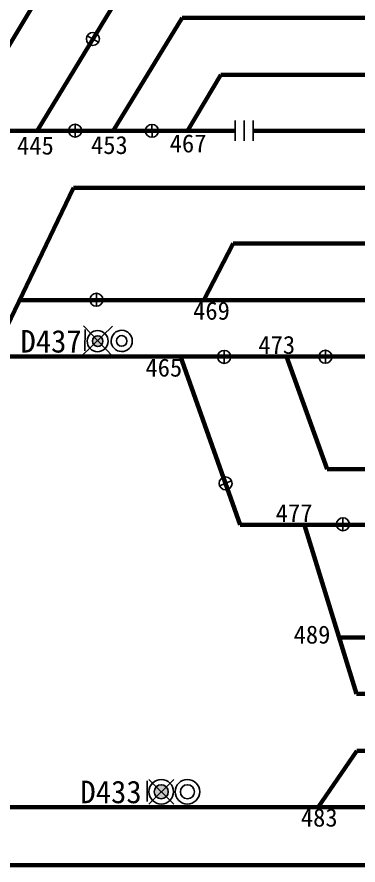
# Model space of a CAD drawing. Header units: millimetres. Extents: x -17381 to -15684, y 1883 to 2345.
# Drawn here: x -17207.99 to -17192.84, y 2020.95 to 2058.59 of the extents above; entities that cross this region are included whole.
import ezdxf

# ---------------------------------------------------------------- set-up
doc = ezdxf.new("R2010")
doc.units = ezdxf.units.MM
for name, color, linetype in [('1', 1, 'Continuous'), ('信号机', 7, 'Continuous'), ('站台', 7, 'Continuous')]:
    doc.layers.add(name, color=color, linetype=linetype)
doc.styles.get("Standard").update_dxf_attribs({"font": ''})
doc.styles.add('宋体', font='')
doc.styles.get('Standard').set_extended_font_data('SimSun')
doc.styles.get('宋体').set_extended_font_data('SimSun')

# ---------------------------------------------------------------- blocks, each defined once
blk = doc.blocks.new('qxjyj')
at = {"layer": '1', "color": 1}
blk.add_line((0, 1.6), (0, -1.6), dxfattribs=at)
blk.add_circle((-0.01, 0), 1.6, dxfattribs=at)

msp = doc.modelspace()

# ---------------------------------------------------------------- hatches: boundary and pattern name
at = {"lineweight": -3}
h = msp.add_hatch(color=5, dxfattribs=at)
h.paths.add_polyline_path([(-17201.363, 2024.426), (-17201.584, 2024.205), (-17201.804, 2024.426, -0.414214)])
h.paths.add_polyline_path([(-17201.584, 2024.205), (-17201.363, 2024.426, -0.198912), (-17201.272, 2024.205, -0.198912), (-17201.363, 2023.984)])
h.paths.add_polyline_path([(-17201.584, 2024.205), (-17201.363, 2023.984, -0.414214), (-17201.804, 2023.984)])
h.paths.add_polyline_path([(-17201.804, 2024.426), (-17201.584, 2024.205), (-17201.804, 2023.984, -0.198912), (-17201.896, 2024.205, -0.198912)])
at = {"layer": '信号机'}
h = msp.add_hatch(color=5, dxfattribs=at)
edge = h.paths.add_edge_path()
edge.add_ellipse((-17204.406, 2044.203), major_axis=(-0.004, -0.235), ratio=0.993045, start_angle=0, end_angle=360, ccw=False)

# ---------------------------------------------------------------- linework, layer by layer
at = {"color": 6, "lineweight": 60}
for p, q in [((-17143.382, 2058.55), (-17200.659, 2058.55)), ((-17135.849, 2056.022), (-17198.942, 2056.022)), ((-17210.613, 2053.541), (-17198.302, 2053.541))]:
    msp.add_line(p, q, dxfattribs=at)
at = {"lineweight": -3}
for p, q in [((-17198.302, 2053.99), (-17198.302, 2053.09)), ((-17197.902, 2053.09), (-17197.902, 2053.99)), ((-17197.502, 2053.99), (-17197.502, 2053.09)), ((-17201.032, 2023.653), (-17202.135, 2024.756)), ((-17201.032, 2024.756), (-17202.135, 2023.653)), ((-17202.205, 2023.77), (-17202.205, 2024.696))]:
    msp.add_line(p, q, dxfattribs=at)
at = {"color": 1, "lineweight": 60}
for p, q in [((-17197.502, 2053.541), (-17140.586, 2053.541)), ((-17205.476, 2051.008), (-17139.442, 2051.008)), ((-17198.39, 2048.528), (-17138.322, 2048.528)), ((-17137.194, 2046.028), (-17207.872, 2046.028)), ((-17209.075, 2043.528), (-17142.197, 2043.528)), ((-17198.073, 2036.052), (-17200.731, 2043.528)), ((-17194.211, 2038.528), (-17196.014, 2043.528)), ((-17194.211, 2038.528), (-17139.925, 2038.528)), ((-17198.073, 2036.052), (-17132.69, 2036.052)), ((-17192.906, 2028.547), (-17195.217, 2036.031)), ((-17193.679, 2031.049), (-17145.014, 2031.049)), ((-17192.906, 2028.547), (-17146.722, 2028.547)), ((-17128.164, 2026.028), (-17192.891, 2026.028)), ((-17218.698, 2023.528), (-17138.893, 2023.528)), ((-17232.272, 2020.954), (-17140.716, 2020.954))]:
    msp.add_line(p, q, dxfattribs=at)
at = {"color": 5, "lineweight": -3}
for p, q in [((-17201.032, 2024.756), (-17202.135, 2023.653)), ((-17201.032, 2023.653), (-17202.135, 2024.756))]:
    msp.add_line(p, q, dxfattribs=at)
at = {"color": 124, "lineweight": -3}
msp.add_line((-17201.584, 2024.205), (-17201.584, 2024.205), dxfattribs=at)
msp.add_line((-17201.584, 2024.205), (-17201.584, 2024.205), dxfattribs=at)
at = {"color": 5, "lineweight": -3}
for radius in [0.546, 0.312]:
    msp.add_circle((-17201.584, 2024.205), radius, dxfattribs=at)
at = {"lineweight": -3}
for radius in [0.546, 0.312]:
    msp.add_circle((-17200.423, 2024.205), radius, dxfattribs=at)
at = {"layer": '信号机', "color": 5, "linetype": 'Continuous'}
for p, q in [((-17205.106, 2043.552), (-17203.747, 2044.864)), ((-17203.729, 2043.519), (-17205.041, 2044.877))]:
    msp.add_line(p, q, dxfattribs=at)
at = {"layer": '信号机', "color": 7, "linetype": 'Continuous'}
msp.add_line((-17204.976, 2043.775), (-17204.96, 2044.714), dxfattribs=at)
at = {"layer": '信号机', "color": 5, "linetype": 'Continuous'}
for centre, major_axis in [((-17204.409, 2044.203), (-0.008, -0.469)), ((-17204.406, 2044.203), (-0.004, -0.235))]:
    msp.add_ellipse(centre, major_axis=major_axis, ratio=0.993045, dxfattribs=at)
at = {"layer": '信号机', "color": 7, "linetype": 'Continuous'}
for major_axis in [(0.008, 0.473), (0.004, 0.236)]:
    msp.add_ellipse((-17203.341, 2044.212), major_axis=major_axis, ratio=0.993045, dxfattribs=at)
at = {"layer": '站台', "color": 6, "lineweight": 60}
for p, q in [((-17227.148, 2025.937), (-17195.646, 2078.528)), ((-17207.099, 2053.541), (-17193.414, 2076.028)), ((-17203.716, 2053.537), (-17200.659, 2058.55)), ((-17200.42, 2053.541), (-17198.942, 2056.022))]:
    msp.add_line(p, q, dxfattribs=at)
at = {"layer": '站台', "color": 1, "lineweight": 60}
for p, q in [((-17219.937, 2020.954), (-17205.476, 2051.008)), ((-17199.695, 2046.028), (-17198.39, 2048.528)), ((-17194.618, 2023.528), (-17192.891, 2026.028))]:
    msp.add_line(p, q, dxfattribs=at)

# ---------------------------------------------------------------- block references
at = {"color": 0, "lineweight": 60, "xscale": 0.1799999999996088, "yscale": 0.1799999999996088, "zscale": 0.1799999999996088, "rotation": 60.07014464797329}
msp.add_blockref('qxjyj', (-17204.62, 2057.614), dxfattribs=at)
at = {"color": 0}
for p, xscale, yscale, zscale, rotation in [((-17205.407, 2053.542), 0.1799999999996984, 0.1799999999996984, 0.1799999999996984, 0.07014464790900053), ((-17201.995, 2053.535), 0.1799999999996984, 0.1799999999996984, 0.1799999999996984, 0.07014464790900053), ((-17204.462, 2046.038), 0.1799999999996984, 0.1799999999996984, 0.1799999999996984, 0.07014464790900053), ((-17198.786, 2043.505), 0.1799999999996984, 0.1799999999996984, 0.1799999999996984, 0.07014464790900053), ((-17194.291, 2043.509), 0.1799999999996984, 0.1799999999996984, 0.1799999999996984, 0.07014464790900053), ((-17198.727, 2037.891), 0.1799999999997574, 0.1799999999997574, 0.1799999999997574, 112.0083111907718), ((-17193.512, 2036.075), 0.1799999999996984, 0.1799999999996984, 0.1799999999996984, 0.07014464790900053)]:
    msp.add_blockref('qxjyj', p, dxfattribs=dict(at, xscale=xscale, yscale=yscale, zscale=zscale, rotation=rotation))

# ---------------------------------------------------------------- texts
at = {"color": 124, "lineweight": -3, "style": '宋体'}
for s, insert, char_height, width, attachment_point in [('{\\C256;467}', (-17201.209, 2053.377), 0.8, 1.31916, 1), ('{\\C256;445}', (-17207.988, 2053.283), 0.8, 1.31916, 1), ('{\\C256;453}', (-17204.705, 2053.306), 0.8, 1.31916, 1), ('{\\C256;469}', (-17200.168, 2045.952), 0.8, 1.31916, 1), ('{\\C256;D437}', (-17205.116, 2044.696), 1, 1.49222, 3), ('{\\C256;473}', (-17197.27, 2044.437), 0.8, 1.31916, 1), ('{\\C256;465}', (-17202.286, 2043.429), 0.8, 0.93399, 1), ('{\\C256;477}', (-17196.499, 2036.973), 0.8, 1.31916, 1), ('{\\C256;489}', (-17195.704, 2031.581), 0.8, 1.31916, 1), ('{\\C256;483}', (-17195.384, 2023.46), 0.8, 1.31916, 1)]:
    msp.add_mtext(s, dxfattribs=dict(at, insert=insert, char_height=char_height, width=width, attachment_point=attachment_point))
at = {"color": 124, "lineweight": -3, "insert": (-17202.454, 2024.697), "char_height": 1, "width": 1.49222, "attachment_point": 3}
msp.add_mtext('{\\C256;D433}', dxfattribs=at)

doc.saveas('drawing.dxf')
